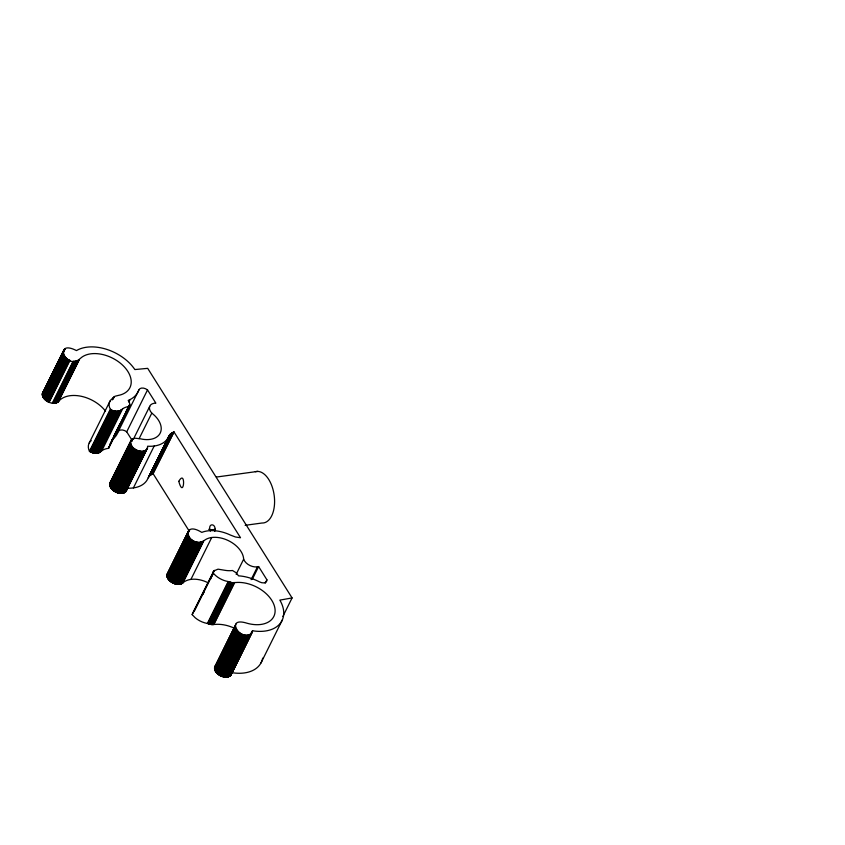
<?xml version="1.0" encoding="UTF-8"?>
<svg xmlns="http://www.w3.org/2000/svg" width="845" height="845" viewBox="0 0 845 845"><rect width="100%" height="100%" fill="white"/><g stroke="black" fill="none" stroke-linecap="round" stroke-linejoin="round"><path stroke-width="1.27" d="M105.551 411.188A29.047 18.706 26.4 0 0 59.763 400.15C54.777 408.05 38.215 399.4 43.581 391.277M168.556 572.128C162.493 579.586 177.756 588.437 183.481 582.363A22.931 14.766 26.4 0 1 208.145 582.796M231.731 673.064C228.773 682.158 211.725 674.426 215.074 666.05M129.38 406.403L129.285 406.413A22.931 14.766 26.4 0 0 122.842 408.653C119.261 412.909 109.839 412.286 109.195 406.075A17.153 11.048 26.4 0 1 112.881 398.175L114.92 396.273L118.289 395.428A29.047 18.706 26.4 0 0 123.138 365.663A29.047 18.706 26.4 0 0 80.56 358.259C65.878 371.906 52.908 338.486 76.472 350.59A38.215 24.621 26.4 0 1 134.471 369.001L134.841 369.561L147.695 368.346L292.074 597.933L279.843 600.13L280.181 600.7A38.215 24.621 26.4 0 1 252.676 630.771C244.649 647.523 221.823 615.255 247.226 623.283A29.047 18.706 26.4 0 0 274.498 606.361A29.047 18.706 26.4 0 0 235.935 582.511L232.132 582.649L228.203 581.55A17.153 11.048 26.4 0 1 212.961 572.741L213.246 571.854M126.444 490.818C121.353 497.082 108.086 490.501 110.008 482.664M109.037 446.54L108.699 448.072M129.496 406.17L129.686 403.297L128.208 400.414L130.098 399.558A38.215 24.621 26.4 0 0 138.897 389.936A5.82 3.75 26.4 0 1 147.516 389.936L155.881 403.171A35.68 22.984 26.4 0 0 154.519 403.192L154.16 403.276A9.95 6.411 26.4 0 0 151.794 413.12L139.087 438.724M147.336 448.716L147.621 446.223A32.099 20.681 26.4 0 0 168.651 436.696L170.584 433.886L174.007 431.964L240.529 537.747L235.428 536.987L230.537 535.107A32.099 20.681 26.4 0 0 201.797 532.382C179.51 518.809 187.854 550.623 204.279 540.473A22.931 14.766 26.4 0 1 228.129 540.504A22.931 14.766 26.4 0 1 243.656 559.189A9.95 6.411 26.4 0 0 257.06 566.889L257.45 566.868A35.68 22.984 26.4 0 0 258.623 566.551L266.904 579.786L265.172 583.282M214.788 531.325C216.933 522.949 207.014 522.474 210.363 531.125M234.656 628.353A29.047 18.706 26.4 0 0 215.148 624.402L211.334 624.539L207.405 623.452A17.153 11.048 26.4 0 1 195.153 617.727L192.164 614.632L192.449 613.745M130.806 440.763C128.884 448.611 142.15 455.191 147.241 448.917M126.539 490.607L126.898 488.748M169.211 435.545L147.854 478.587A32.099 20.681 26.4 0 1 126.824 488.114M42.334 393.411L63.935 349.851M42.282 393.717L64.378 349.386M42.25 394.372L64.621 349.186M42.271 394.7L64.896 348.985M42.313 395.037L63.1 353.147M63.449 352.302L65.181 348.816M42.377 395.386L63.174 353.485M42.461 395.724L63.259 353.833M42.577 396.073L63.375 354.182M42.704 396.421L63.502 354.53M42.863 396.78L63.66 354.879M43.042 397.129L63.84 355.227M43.243 397.477L64.04 355.576M43.465 397.815L64.262 355.925M43.708 398.164L64.505 356.263M43.961 398.502L64.759 356.601M44.246 398.829L65.044 356.939M44.542 399.157L65.34 357.266M44.859 399.474L65.656 357.583M45.186 399.78L65.984 357.889M45.535 400.086L66.332 358.195M45.905 400.382L66.692 358.481M46.274 400.657L67.072 358.766M46.665 400.931L67.463 359.041M47.066 401.185L67.864 359.294M47.478 401.438L68.265 359.537M47.89 401.671L68.688 359.769M48.323 401.882L69.121 359.991M48.756 402.093L69.554 360.192M49.2 402.273L69.998 360.382M52.337 403.139L73.135 361.237M52.781 403.192L73.578 361.29M53.224 403.223L74.022 361.333M53.657 403.234L74.445 361.343M54.08 403.234L74.878 361.343M54.492 403.213L75.289 361.322M54.893 403.181L75.691 361.28M55.295 403.118L76.092 361.227M55.675 403.044L76.472 361.153M56.045 402.949L76.842 361.058M56.393 402.843L77.191 360.952M56.731 402.716L77.529 360.826M57.059 402.569L77.856 360.678M57.365 402.41L78.162 360.519M57.65 402.231L78.722 360.15M58.178 401.829L78.976 359.938M58.411 401.607L79.409 359.484M89.221 442.97L110.019 401.079M112.248 399.822L113.41 397.499M112.448 399.59L113.61 397.256M113.188 398.946L114.339 396.622M108.582 448.294L108.498 448.304A22.931 14.766 26.4 0 0 102.044 450.543C98.833 454.187 93.277 453.786 89.464 451.325L110.262 409.424M89.771 451.505L110.568 409.603M90.088 451.674L110.885 409.783M90.404 451.843L111.202 409.952M90.732 452.001L111.529 410.1M91.059 452.149L111.857 410.258M91.387 452.286L112.184 410.395M91.725 452.424L112.522 410.522M92.052 452.54L112.85 410.649M92.39 452.656L113.188 410.765M92.728 452.762L113.526 410.871M93.066 452.857L113.864 410.955M93.415 452.941L114.202 411.05M93.753 453.015L114.54 411.124M94.08 453.078L114.878 411.188M94.418 453.131L115.216 411.24M94.756 453.184L115.554 411.283M95.084 453.216L115.881 411.325M95.411 453.237L116.209 411.346M95.738 453.247L116.536 411.357M96.055 453.258L116.853 411.367M96.372 453.247L117.17 411.357M96.679 453.237L117.476 411.335M96.985 453.205L117.782 411.314M97.291 453.173L118.078 411.272M97.576 453.121L118.374 411.23M97.862 453.068L118.659 411.166M98.147 452.994L118.944 411.103M98.411 452.92L119.208 411.029M98.675 452.835L119.472 410.945M98.928 452.74L119.726 410.839M99.171 452.635L119.969 410.733M99.414 452.519L120.201 410.617M99.636 452.392L120.434 410.501M99.847 452.255L120.856 410.216M100.249 451.959L121.226 409.909M101.833 450.702L122.62 408.8M128.947 401.893L130.098 399.558M113.631 436.559L119.99 423.757M126.338 410.955L129.232 405.146M110.188 443.878L129.253 405.473M110.199 444.206L129.834 404.639M108.973 447.174L129.813 404.966M108.561 448.346L129.697 405.589M111.73 440.002A38.215 24.621 26.4 0 0 118.099 431.837L138.897 389.936M132.295 440.657L126.718 431.837L147.516 389.936M109.85 483.097L131.155 440.161L134.682 438.175L140.333 438.787A22.931 14.766 26.4 0 0 160.37 432.756A22.931 14.766 26.4 0 0 151.794 413.12M109.692 483.784L131.609 439.622M109.649 484.269L131.978 439.305M109.66 484.512L130.447 442.622M131.017 441.481L132.169 439.157M109.702 485.019L130.468 442.875M131.44 441.206L132.602 438.882M109.744 485.273L130.531 443.382M131.672 441.09L132.834 438.766M109.797 485.526L130.595 443.636M131.915 440.974L133.066 438.65M109.861 485.79L130.658 443.9M109.945 486.055L130.743 444.153M110.04 486.319L130.827 444.417M133.521 438.967L149.692 406.382M110.146 486.572L130.943 444.681M110.262 486.836L131.059 444.945M110.389 487.1L131.186 445.209M110.537 487.364L131.334 445.463M110.695 487.618L131.482 445.727M110.853 487.882L131.651 445.991M111.033 488.135L131.831 446.244M111.223 488.389L132.021 446.498M111.424 488.642L132.221 446.751M111.635 488.896L132.433 446.994M111.857 489.139L132.654 447.248M112.089 489.382L132.887 447.48M112.332 489.614L133.13 447.723M112.575 489.846L133.373 447.956M112.839 490.079L133.637 448.177M113.103 490.301L133.901 448.399M113.378 490.512L134.175 448.621M113.663 490.723L134.461 448.832M113.948 490.924L134.746 449.033M114.244 491.125L135.042 449.234M114.55 491.315L135.348 449.424M114.857 491.505L135.654 449.603M115.173 491.674L135.971 449.783M115.49 491.843L136.288 449.952M115.818 492.001L136.605 450.11M116.135 492.16L136.932 450.258M116.473 492.297L137.27 450.406M116.8 492.434L137.598 450.543M117.138 492.561L137.936 450.67M117.476 492.677L138.274 450.786M117.814 492.783L138.612 450.892M118.152 492.878L138.95 450.987M118.49 492.973L139.288 451.072M118.828 493.047L139.626 451.156M119.166 493.121L139.964 451.219M119.504 493.174L140.291 451.283M119.832 493.226L140.629 451.325M120.17 493.258L140.967 451.367M120.497 493.29L141.295 451.399M120.824 493.311L141.611 451.41M121.141 493.311L141.939 451.42M121.458 493.311L142.256 451.42M121.775 493.3L142.573 451.41M122.081 493.279L142.879 451.378M122.377 493.237L143.175 451.346M122.673 493.195L143.47 451.304M122.958 493.142L143.756 451.251M123.243 493.079L144.041 451.188M123.518 493.005L144.315 451.114M123.782 492.92L144.579 451.029M124.035 492.825L144.833 450.934M124.289 492.719L145.076 450.829M124.521 492.614L145.319 450.723M124.754 492.487L145.551 450.596M124.975 492.36L145.974 450.322M125.377 492.075L147.125 448.272M125.567 491.917L147.104 448.515M125.905 491.579L147.621 447.829M133.404 487.914L154.191 446.012M148.202 477.816L169.697 434.848M148.646 477.087L170.267 434.193M149.174 476.4L170.584 433.886M149.787 475.777L170.922 433.601M150.125 475.492L171.281 433.327M150.484 475.217L171.662 433.062M150.864 474.964L172.063 432.82M151.266 474.721L172.475 432.598M151.688 474.489L172.919 432.386M152.121 474.288L173.362 432.196M152.565 474.087L173.838 432.027M153.04 473.918L174.007 431.964M167.141 573.977L188.361 531.262M166.961 574.653L188.805 530.713M166.909 575.139L189.153 530.385M166.909 575.625L189.354 530.227M166.93 575.878L187.717 533.987M188.403 532.413L189.555 530.09M166.961 576.132L187.748 534.241M167.004 576.385L187.801 534.494M167.067 576.649L187.854 534.758M167.13 576.913L187.928 535.012M167.215 577.167L188.012 535.276M167.321 577.431L188.108 535.54M167.426 577.695L188.224 535.804M167.553 577.959L188.35 536.057M167.68 578.212L188.477 536.321M167.828 578.476L188.625 536.586M167.986 578.74L188.784 536.85M168.166 578.994L188.963 537.103M168.345 579.247L189.143 537.357M168.535 579.501L189.333 537.61M168.736 579.754L189.533 537.864M168.958 580.008L189.755 538.107M169.18 580.251L189.977 538.349M169.412 580.483L190.209 538.592M169.655 580.726L190.452 538.825M169.908 580.959L190.706 539.057M170.172 581.18L190.97 539.29M170.436 581.402L191.234 539.511M170.722 581.613L191.519 539.723M171.007 581.825L191.804 539.934M171.292 582.025L192.09 540.135M171.598 582.216L192.385 540.325M171.894 582.406L192.692 540.515M172.211 582.585L193.009 540.694M172.528 582.765L193.325 540.874M172.845 582.934L193.642 541.032M173.172 583.082L193.959 541.191M173.5 583.24L194.287 541.339M173.827 583.377L194.625 541.487M174.154 583.504L194.952 541.613M174.492 583.631L195.29 541.74M174.831 583.747L195.628 541.846M175.168 583.842L195.966 541.951M175.506 583.937L196.304 542.046M175.844 584.022L196.642 542.131M176.183 584.106L196.98 542.205M176.52 584.17L197.318 542.268M176.858 584.222L197.656 542.332M177.196 584.265L197.983 542.374M177.524 584.307L198.321 542.405M177.851 584.328L198.649 542.437M178.179 584.339L198.966 542.448M178.496 584.349L199.293 542.448M178.813 584.339L199.61 542.448M179.119 584.317L199.916 542.427M179.425 584.296L200.223 542.405M179.721 584.254L200.518 542.363M180.017 584.212L200.814 542.321M180.302 584.148L201.099 542.258M180.576 584.085L201.374 542.194M180.851 584.011L201.649 542.11M181.115 583.916L201.913 542.025M181.369 583.821L202.166 541.93M181.612 583.715L202.409 541.825M181.844 583.599L202.863 541.582M182.288 583.346L203.085 541.455M182.488 583.198L203.487 541.159M182.869 582.892L203.666 541.001M190.928 579.395L211.725 537.494M192.164 614.632L213.891 570.882L218.021 569.16L224.453 570.227A22.931 14.766 26.4 0 0 232.481 570.502L236.093 572.72L238.522 575.825L241.1 576.068A38.215 24.621 26.4 0 1 259.647 581.952A5.82 3.75 26.4 0 0 266.904 579.786M192.554 613.544L214.229 570.544M193.251 612.604L214.408 570.386M194.392 610.967L213.458 572.572M202.906 594.405L204.057 592.081M210.416 579.279L212.729 574.621M207.405 623.452L228.203 581.55M207.743 623.536L228.541 581.645M208.187 623.726L228.984 581.825M208.63 623.895L229.428 581.994M209.085 624.043L229.882 582.152M209.539 624.18L230.326 582.279M209.982 624.297L230.78 582.395M210.437 624.392L231.234 582.501M210.891 624.476L231.678 582.585M236.146 574.325L243.656 559.189M211.334 624.539L232.132 582.649M211.778 624.582L232.565 582.691M212.211 624.613L233.009 582.723M212.634 624.624L233.431 582.733M213.056 624.613L233.854 582.723M213.468 624.592L234.266 582.691M213.869 624.539L234.667 582.649M251.102 579.67L257.45 566.868M252.275 579.353L258.623 566.551M214.598 667.191L235.871 624.149M214.503 667.814L235.332 625.606M214.493 668.141L235.28 626.251M214.503 668.479L235.29 626.578M214.535 668.807L235.332 626.916M214.588 669.155L235.385 627.265M214.672 669.493L235.47 627.603M214.778 669.842L235.565 627.951M214.905 670.191L235.692 628.3M215.052 670.55L235.85 628.648M215.221 670.898L236.019 628.997M215.412 671.247L236.209 629.345M215.623 671.585L236.42 629.694M215.866 671.933L236.653 630.043M216.119 672.271L236.917 630.381M216.394 672.609L237.181 630.708M216.679 672.937L237.477 631.035M216.985 673.254L237.783 631.363M217.313 673.571L238.11 631.669M217.661 673.877L238.459 631.976M218.021 674.173L238.808 632.271M218.39 674.458L239.188 632.556M218.77 674.732L239.568 632.831M219.172 674.986L239.969 633.095M219.573 675.239L240.371 633.349M219.996 675.472L240.783 633.581M220.418 675.704L241.216 633.803M220.851 675.905L241.649 634.014M221.284 676.106L242.082 634.204M221.728 676.285L242.526 634.384M222.182 676.444L242.98 634.553M222.626 676.591L243.423 634.69M223.08 676.718L243.878 634.827M223.534 676.834L244.332 634.933M223.988 676.919L244.775 635.028M224.432 677.003L245.23 635.102M224.876 677.056L245.673 635.165M225.319 677.098L246.117 635.208M225.752 677.12L246.55 635.229M226.175 677.12L246.972 635.229M226.597 677.109L247.395 635.218M226.999 677.077L247.796 635.186M227.4 677.025L248.198 635.134M227.791 676.961L248.578 635.06M228.161 676.866L248.958 634.975M228.52 676.771L249.317 634.87M228.868 676.644L249.655 634.753M229.196 676.507L249.993 634.616M229.502 676.349L250.3 634.458M229.798 676.18L250.595 634.289M230.072 675.989L252.539 630.75M230.336 675.789L252.539 630.845M230.569 675.567L252.486 631.49M230.981 675.092L252.349 632.102M282.832 616.544L292.074 597.933M260.957 663.008L282.325 619.966M110.114 482.453L112.036 480.657M213.352 571.643L213.891 570.882M216.468 477.034L257.82 471.394M211.546 529.899L214.134 529.54M245.156 525.315L261.95 523.023A25.984 14.418 82.2 0 0 274.213 495.592A25.984 14.418 82.2 0 0 255.317 471.679M153.209 473.855L189.217 531.104M262.668 658.139A38.215 24.621 26.4 0 1 231.879 672.662M89.464 451.325A17.153 11.048 26.4 0 1 89.76 442.136M90.426 441.365A17.153 11.048 26.4 0 1 91.207 440.678M118.099 431.837A5.82 3.75 26.4 0 1 126.718 431.837M215.253 529.181A25.984 14.418 82.2 0 1 208.662 529.276M178.802 481.354C183.999 500.684 186.238 468.056 178.802 481.354"/></g></svg>
